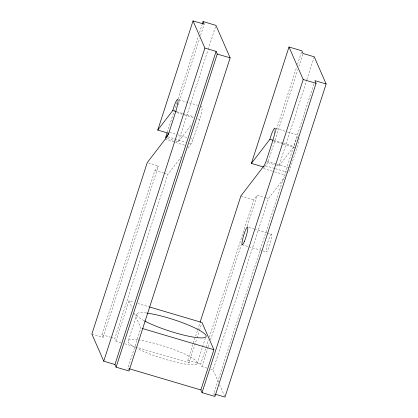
<?xml version="1.0" encoding="UTF-8"?>
<svg xmlns="http://www.w3.org/2000/svg" width="418" height="418" viewBox="0 0 418 418"><rect width="100%" height="100%" fill="white"/><g stroke="black" fill="none" stroke-linecap="round" stroke-linejoin="round"><path stroke-width="0.31" stroke-dasharray="2.09 1.57" d="M91.871 334.024L103.074 337.342L101.908 334.677L154.942 170.507L158.443 165.946L148.484 162.999M167.257 132.381L173.862 111.951M174.06 111.329L177.06 102.044M178.063 98.946L198.461 35.791M199.464 32.698L202.061 24.646M103.074 337.342L158.443 165.946M178.178 104.861L199.621 38.482M200.619 35.384L204.026 24.84M120.964 342.64L115.969 341.161L114.804 338.496L167.837 174.327L181.271 156.828M175.9 141.044L178.355 141.775L207.96 50.139M208.159 49.517L215.563 26.611M115.969 341.161L128.979 300.892L133.974 302.371M187.985 148.076L191.287 143.771L193.179 139.366L199.642 119.365A11.087 1.594 -73.5 0 0 202.145 108.377A11.087 1.594 -73.5 0 0 200.353 108.199M128.488 340.33L137.161 313.484M124.71 343.753L189.004 362.798L187.844 360.133L197.448 330.392M197.646 329.776L199.851 322.962M189.004 362.798L196.815 338.632M197.014 338.016L199.214 331.197M199.417 330.581L201.617 323.762M197.03 363.947L202.349 347.468M202.547 346.862L205.306 338.319M206.879 368.091L201.904 366.617L200.739 363.953L208.545 339.792M209.345 337.31L253.773 199.783L257.274 195.222L265.362 197.615M275.29 133.175L296.696 66.922M297.496 64.445L301.493 52.062M201.904 366.617L208.122 347.368M208.321 346.747L209.528 343.021M210.531 339.912L241.426 244.279M247.242 226.269L257.274 195.222M264.291 167.226L267.792 162.665L297.851 69.618M298.849 66.519L303.06 53.494M218.52 382.334L213.102 369.935L268.471 198.54L284.715 177.368M276.502 165.246L278.989 165.983L306.645 80.381M306.843 79.76L314.258 56.806M214.706 395.914L213.77 393.782L313.923 83.762M178.355 141.775L191.737 124.334M278.989 165.983L293.985 146.441A11.087 1.594 -73.5 0 1 298.222 135.777M178.799 99.735L197.333 105.226M275.932 128.504L285.201 131.252M287.673 131.983L298.792 135.275M177.08 111.81L182.64 113.461M183.262 113.644L193.764 116.753M273.597 140.401L282.866 143.144M283.482 143.327L293.985 146.441M176.777 112.594L183.575 114.61M184.192 114.793L194.077 117.719M197.787 118.816L199.642 119.365M273.915 141.368L282.563 143.928M283.179 144.111L295.542 147.773M169.703 132.412L177.117 134.606M177.734 134.789L187.003 137.538M190.707 138.635L193.179 139.366M266.836 161.181L276.105 163.929M276.721 164.112L289.078 167.77M267.792 162.665L275.88 165.063M167.806 136.817L185.723 142.125M189.432 143.222L191.287 143.771M265.555 165.774L274.825 168.517M275.446 168.7L288.42 172.545L290.317 168.135L296.775 148.139A11.087 1.594 -73.5 0 0 298.75 140.72M167.299 138.499L175.283 140.866M165.068 139.393L184.845 145.25M263.439 168.532L273.947 171.641M274.563 171.824L285.682 175.121M265.984 197.803L268.471 198.54M154.942 170.507L163.542 173.052M164.154 173.235L167.837 174.327M240.878 195.964L253.773 199.783M248.888 227.439L253.831 228.902M254.452 229.085L266.809 232.742M267.426 232.925L271.752 234.211A9.3 1.338 -73.5 0 1 268.481 248.574A9.3 1.338 -73.5 0 1 266.741 246.338A9.3 1.338 -73.5 0 1 271.752 234.211M242.137 244.734L248.313 246.563M248.935 246.745L266.235 251.871M137.721 303.478L148.954 306.807M101.908 334.677L110.504 337.221M111.12 337.404L114.804 338.496M187.844 360.133L200.739 363.953M210.615 369.198L213.102 369.935M213.77 393.782L215.014 394.153M219.554 384.696L224.456 395.919M128.979 300.892L132.078 307.977M134.397 313.291L140.85 328.057L127.84 368.331L128.535 369.93M144.038 320.632A36.481 6.071 17.9 0 1 146.331 313.019M138.238 339.944A36.481 6.071 17.9 0 1 187.598 355.462A36.481 6.071 17.9 0 1 186.883 364.282A36.481 6.071 17.9 0 1 137.532 348.622M135.364 347.483A36.481 6.071 17.9 0 1 137.658 339.871M299.136 138.494A11.087 1.594 -73.5 0 1 298.865 140.129"/><path stroke-width="0.63" d="M168.961 133.394L157.758 130.076L193.027 20.9L204.23 24.218L203.064 21.553L215.96 25.373L230.156 57.867L129 370.996L116.105 367.176L114.94 364.506L216.096 51.383L204.898 48.065L193.027 20.9M167.059 133.002L165.46 137.956L168.569 133.901M202.265 24.03L203.064 21.553M114.94 364.506L103.742 361.194L204.898 48.065M116.105 367.176L217.261 54.047L216.096 51.383M200.05 322.341L240.878 195.964L264.322 165.408L266.219 160.998L272.677 141.002A11.087 1.594 -73.5 0 0 274.908 128.159A11.087 1.594 -73.5 0 0 269.892 139.304L251.396 163.407L263.674 167.043M251.396 163.407L289 47.004L301.895 50.824L303.06 53.494L314.258 56.806L326.129 83.976L224.973 397.1L215.641 394.336M326.129 83.976L314.926 80.658L316.092 83.323L214.936 396.447L202.04 392.627L200.875 389.963L213.885 349.688L202.019 322.524L149.581 306.99M202.04 392.627L303.196 79.504L289 47.004M157.758 130.076L172.754 110.53A11.087 1.594 -73.5 0 1 177.775 99.39A11.087 1.594 -73.5 0 1 175.544 112.228L169.081 132.229L167.19 136.634L147.24 162.628L91.871 334.024L103.742 361.194M217.261 54.047L230.156 57.867M303.196 79.504L316.092 83.323M172.754 110.53L176.464 111.627M269.892 139.304L272.98 140.218M142.094 328.423L213.885 349.688M129.084 368.697L200.875 389.963M146.911 313.092A36.481 6.071 17.9 0 1 196.847 328.903A36.481 6.071 17.9 0 1 194.333 337.258A36.481 6.071 17.9 0 1 144.555 320.914M244.384 241.437A9.3 1.338 -73.5 0 0 247.655 227.073A9.3 1.338 -73.5 0 0 242.649 239.2A9.3 1.338 -73.5 0 0 244.384 241.437"/></g></svg>
